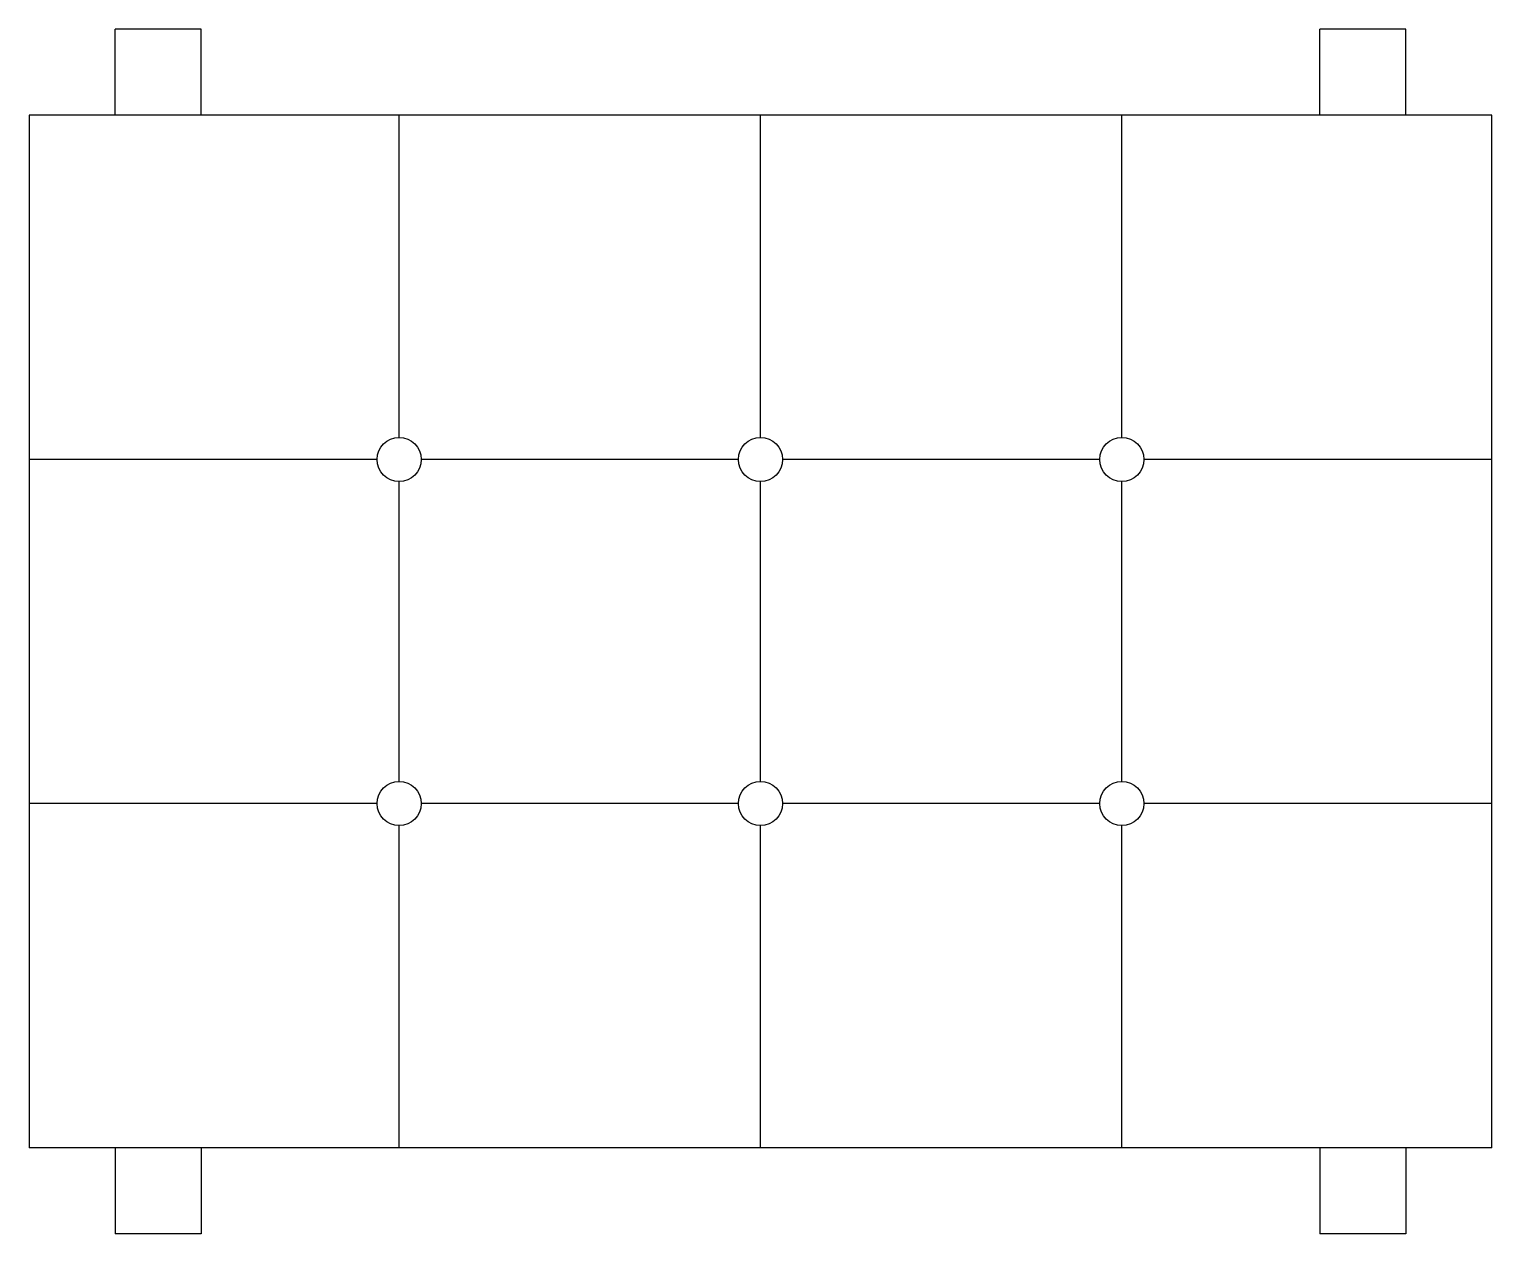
# Model space of a CAD drawing. Header units: millimetres. Extents: x -826.666 to -825.816, y 2699.988 to 2700.688.
import ezdxf

# ---------------------------------------------------------------- set-up
doc = ezdxf.new("R2010")
doc.units = ezdxf.units.MM
doc.header["$LTSCALE"] = 10
doc.layers.add('Móveis_sofás', color=2, linetype='Continuous')

msp = doc.modelspace()

# ---------------------------------------------------------------- linework, layer by layer
at = {"layer": 'Móveis_sofás'}
for p, q in [((-826.61575, 2700.63805), (-826.61575, 2700.68805)), ((-826.56575, 2700.68805), (-826.61575, 2700.68805)), ((-826.56575, 2700.63805), (-826.56575, 2700.68805)), ((-825.91575, 2700.63805), (-825.91575, 2700.68805)), ((-825.86575, 2700.68805), (-825.91575, 2700.68805)), ((-825.86575, 2700.63805), (-825.86575, 2700.68805)), ((-825.81575, 2700.03805), (-826.66575, 2700.03805)), ((-826.61575, 2700.03805), (-826.61575, 2699.98805)), ((-826.56575, 2700.03805), (-826.56575, 2699.98805)), ((-825.91575, 2700.03805), (-825.91575, 2699.98805)), ((-825.86575, 2700.03805), (-825.86575, 2699.98805)), ((-826.56575, 2699.98805), (-826.61575, 2699.98805)), ((-825.86575, 2699.98805), (-825.91575, 2699.98805))]:
    msp.add_line(p, q, dxfattribs=at)
at = {"layer": 'Móveis_sofás', "color": 1}
for p, q in [((-826.45075, 2700.45087), (-826.45075, 2700.63805)), ((-826.24075, 2700.45087), (-826.24075, 2700.63805)), ((-826.03075, 2700.45087), (-826.03075, 2700.63805)), ((-826.46357, 2700.43805), (-826.66575, 2700.43805)), ((-826.25357, 2700.43805), (-826.43792, 2700.43805)), ((-826.04357, 2700.43805), (-826.22792, 2700.43805)), ((-825.81575, 2700.43805), (-826.01792, 2700.43805)), ((-826.45075, 2700.25087), (-826.45075, 2700.42522)), ((-826.24075, 2700.25087), (-826.24075, 2700.42522)), ((-826.03075, 2700.25087), (-826.03075, 2700.42522)), ((-826.46357, 2700.23805), (-826.66575, 2700.23805)), ((-826.25357, 2700.23805), (-826.43792, 2700.23805)), ((-826.04357, 2700.23805), (-826.22792, 2700.23805)), ((-825.81575, 2700.23805), (-826.01792, 2700.23805)), ((-826.45075, 2700.03805), (-826.45075, 2700.22522)), ((-826.24075, 2700.03805), (-826.24075, 2700.22522)), ((-826.03075, 2700.03805), (-826.03075, 2700.22522))]:
    msp.add_line(p, q, dxfattribs=at)
at = {"layer": 'Móveis_sofás'}
msp.add_lwpolyline([(-825.81575, 2700.03805), (-825.81575, 2700.63805), (-826.66575, 2700.63805), (-826.66575, 2700.03805)], dxfattribs=at)
at = {"layer": 'Móveis_sofás', "color": 1}
for centre in [(-826.45075, 2700.43805), (-826.24075, 2700.43805), (-826.03075, 2700.43805), (-826.45075, 2700.23805), (-826.24075, 2700.23805), (-826.03075, 2700.23805)]:
    msp.add_circle(centre, 0.01283, dxfattribs=at)

doc.saveas('drawing.dxf')
